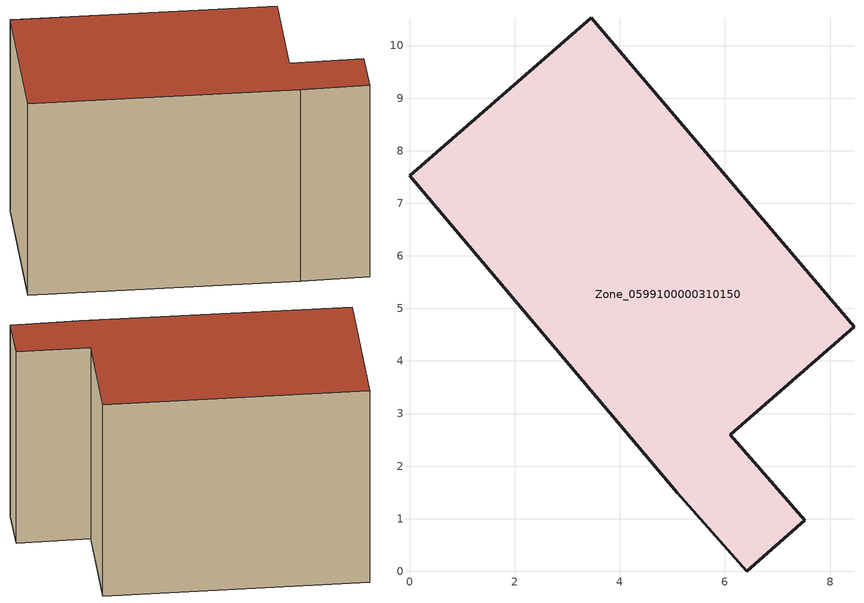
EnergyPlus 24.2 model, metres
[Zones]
Zone_0599100000310150
 floor ground (C_G): 6.42,0 5.09,1.5 0,7.52 3.46,10.53 8.46,4.65 6.11,2.6 7.52,0.97 z0
 wall outside (C_F): 5.09,1.5 6.42,0 7.52,0.97 6.11,2.6 8.46,4.65 3.46,10.53 0,7.52 5.09,1.5 z0:6.49
 roof outside (C_R): 7.52,0.97 6.11,2.6 8.46,4.65 3.46,10.53 0,7.52 5.09,1.5 6.42,0 z6.49
[BUILDING]
Pand.0599100000310150: North Axis=0; Terrain=City; Loads Convergence Tolerance Value=0.04; Temperature Convergence Tolerance Value=0.4; Solar Distribution=FullExterior; Maximum Number of Warmup Days=25; Minimum Number of Warmup Days=1
[Site:Location]
Rotterdam.The.Hague.AP_ZH_NLD Design_Conditions: Latitude=51.96; Longitude=4.45; Time Zone=1; Elevation=-4.5
[SITE:GROUNDTEMPERATURE:BUILDINGSURFACE]
18, 18, 18, 18, 18, 18, 18, 18, 18, 18, 18, 18
[MATERIAL] Thermal Absorptance=0.9; Solar Absorptance=0.7; Visible Absorptance=0.7
Name | Roughness | Thickness | Conductivity | Density | Specific Heat
G.TI.1946 | MediumSmooth | 0.15 | 1 | 540 | 1210
F.TI.1946 | Rough | 0.3 | 0.857143 | 1920 | 840
R.TI.1946 | MediumRough | 0.2 | 0.1 | 1500 | 1000
[CONSTRUCTION]
C_G: G.TI.1946
C_F: F.TI.1946
C_R: R.TI.1946
[ZONE]
Zone_0599100000310150: Type=1; Multiplier=1; Ceiling Height=Autocalculate; Volume=Autocalculate; Floor Area=autocalculate; Part of Total Floor Area=Yes
[ZONEINFILTRATION:DESIGNFLOWRATE]
Infil_Zone_0599100000310150: Zone or ZoneList or Space or SpaceList=Zone_0599100000310150; Schedule=AlwaysOn; Design Flow Rate Calculation Method=Flow/Area; Flow Rate per Floor Area=0.003; Constant Term Coefficient=1; Temperature Term Coefficient=0; Velocity Term Coefficient=0; Velocity Squared Term Coefficient=0
[HVACTEMPLATE:ZONE:IDEALLOADSAIRSYSTEM]
Zone_0599100000310150: Maximum Heating Supply Air Temperature=50; Minimum Cooling Supply Air Temperature=13; Maximum Heating Supply Air Humidity Ratio=0.0156; Minimum Cooling Supply Air Humidity Ratio=0.0077; Heating Limit=NoLimit; Cooling Limit=NoLimit; Dehumidification Control Type=ConstantSensibleHeatRatio; Cooling Sensible Heat Ratio=0.7; Dehumidification Setpoint=60; Humidification Control Type=None; Humidification Setpoint=30; Outdoor Air Method=None; Outdoor Air Flow Rate per Person=0.00944; Outdoor Air Flow Rate per Zone Floor Area=0; Outdoor Air Flow Rate per Zone=0; Demand Controlled Ventilation Type=None; Outdoor Air Economizer Type=NoEconomizer; Heat Recovery Type=None; Sensible Heat Recovery Effectiveness=0.7; Latent Heat Recovery Effectiveness=0.65
[ZONECONTROL:THERMOSTAT]
ThermostatControl_Zone_0599100000310150: Zone or ZoneList=Zone_0599100000310150; Control Type Schedule=DualSetpointControlType; Control 1=Thermostat_Zone_0599100000310150; Temperature Difference Between Cutout And Setpoint=0
[THERMOSTATSETPOINT:DUALSETPOINT]
Thermostat_Zone_0599100000310150: Heating Setpoint Temperature Schedule=HeatingSetpoint_Zone_0599100000310150; Cooling Setpoint Temperature Schedule=CoolingSetpoint_Zone_0599100000310150
[SCHEDULE:COMPACT]
HeatingSetpoint_Zone_0599100000310150: Through: 12/31, For: AllDays, Until: 24:00, 21
CoolingSetpoint_Zone_0599100000310150: Through: 12/31, For: AllDays, Until: 24:00, 24
DualSetpointControlType: Through: 12/31, For: AllDays, Until: 24:00, 4
AlwaysOn: Through: 12/31, For: AllDays, Until: 24:00, 1
